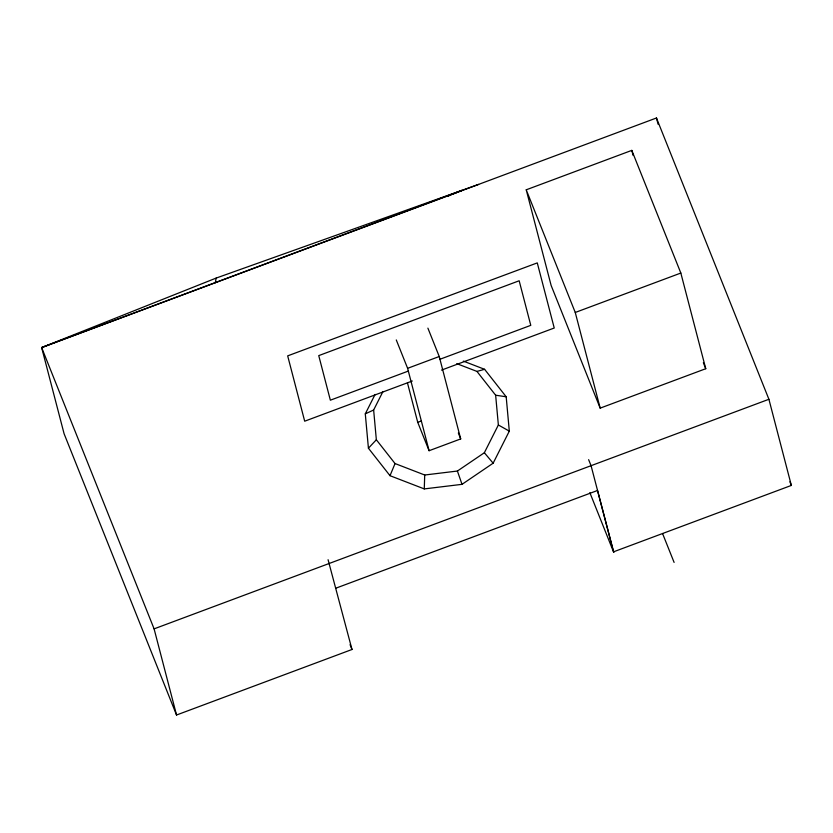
<?xml version="1.0" encoding="UTF-8"?>
<svg xmlns="http://www.w3.org/2000/svg" width="833" height="833" viewBox="0 0 833 833"><rect width="100%" height="100%" fill="white"/><g stroke="black" fill="none" stroke-linecap="round" stroke-linejoin="round"><path stroke-width="1.25" d="M463.325 361.106L484.598 369.311L506.183 396.779L509.307 431.14L493.146 463.19L462.023 484.337L424.268 488.909L424.715 475.008L395.04 463.554L376.349 439.772L373.642 410.013L382.972 391.51M215.32 282.72L216.143 278.087L478.631 184.395M424.268 488.909L390.011 475.695L395.04 463.554M390.011 475.695L368.425 448.216L365.291 413.855L375.11 394.405M424.715 475.008L457.4 471.041L484.358 452.736L498.363 424.976L495.645 395.217L476.955 371.424L456.776 363.646M368.425 448.216L376.349 439.772M365.291 413.855L373.642 410.013M447.581 196.317L451.174 194.818M453.569 193.829L461.951 190.351L41.65 347.569L64.089 433.722L176.534 715.016L351.995 649.49L328.077 559.724M176.534 715.016L154.095 628.863L41.65 347.569L216.143 278.087M41.65 347.569L656.466 117.984L768.911 399.278L791.35 485.431L613.515 551.842M526.227 189.809L631.799 150.388L680.832 273.047L705.749 368.717L600.177 408.139L551.144 285.48L526.227 189.809L575.259 312.469L600.177 408.139M439.241 356.514L460.701 438.918L429.089 450.715L407.618 368.321L439.241 356.514L427.891 328.14M408.097 371.164L330.357 400.194L318.747 355.618L519.167 280.773L530.777 325.349L439.678 359.367M575.259 312.469L680.832 273.047M412.314 381.004L304.691 421.196L287.677 355.868L537.275 262.895L554.237 328.015L441.49 370.112M429.089 450.715L417.739 422.341L421.383 420.977M154.095 628.863L768.911 399.278M336.011 588.129L597.532 490.481L613.702 552.321L589.868 492.688M476.955 371.424L484.598 369.311M495.645 395.217L506.183 396.779M498.363 424.976L509.307 431.14M484.358 452.736L493.146 463.19M588.629 459.66L591.066 465.689L613.702 552.321M789.903 481.807L791.35 485.431M703.354 362.699L705.749 368.717M662.558 533.526L674.105 562.41M458.337 433.004L460.701 438.918M396.279 339.937L407.618 368.321M350.058 644.659L351.995 649.49M457.4 471.041L462.023 484.337M656.466 117.984L658.091 124.232M631.799 150.388L633.111 155.427M407.441 382.826L417.739 422.341"/></g></svg>
